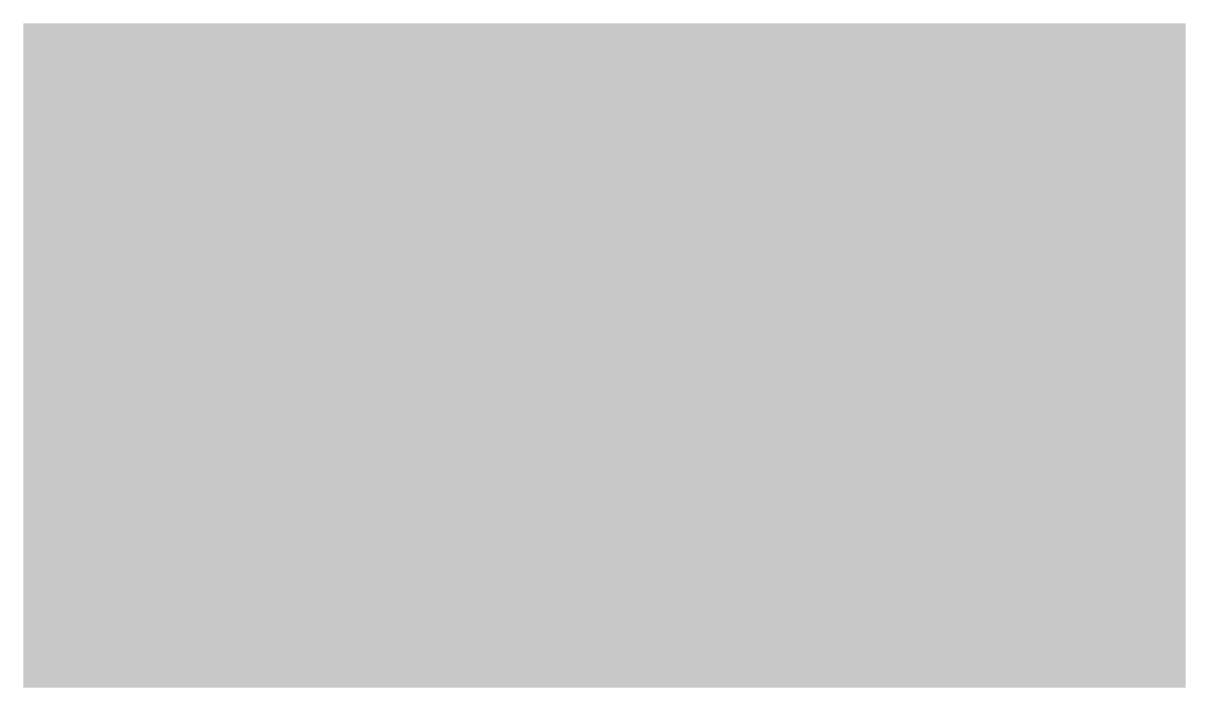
# Model space of a CAD drawing. Header units: millimetres. Extents: x 0 to 700, y 0 to 400.
import ezdxf

# ---------------------------------------------------------------- set-up
doc = ezdxf.new("R2010")
doc.units = ezdxf.units.MM

msp = doc.modelspace()

# ---------------------------------------------------------------- hatches: boundary and pattern name
msp.add_hatch(color=7).paths.add_polyline_path([(0, 0), (700, 0), (700, 400), (0, 400)])

doc.saveas('drawing.dxf')
